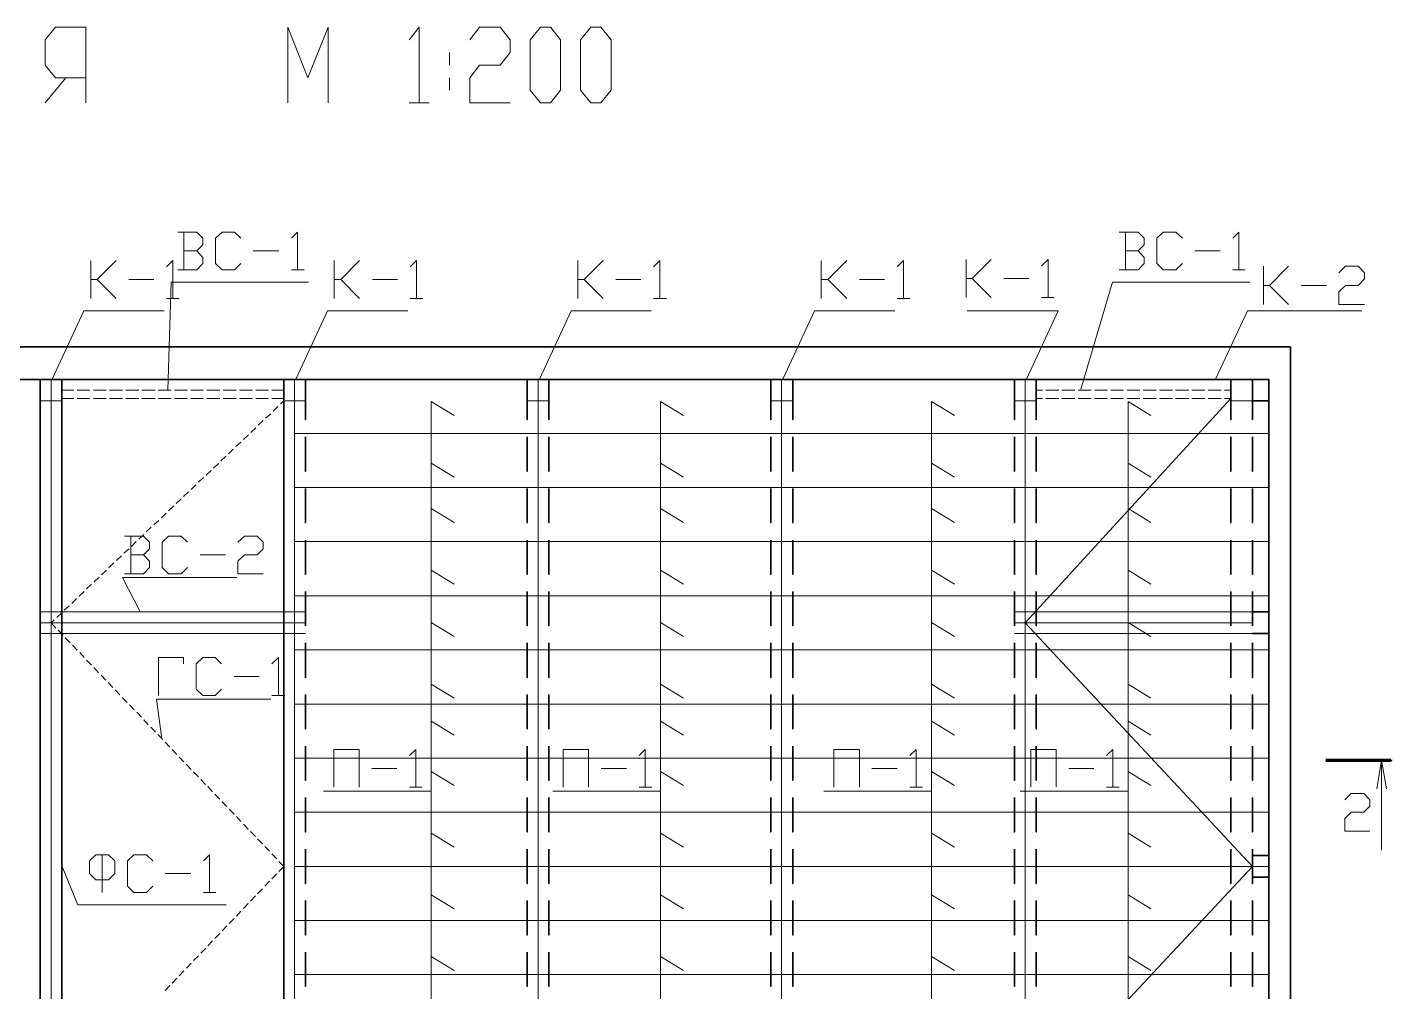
# Model space of a CAD drawing. Header units: millimetres. Extents: x -258556 to -95372, y 16759 to 83874.
# Drawn here: x -128817.9 to -128692.3, y 41751.3 to 41840.1 of the extents above; entities that cross this region are included whole.
import ezdxf

# ---------------------------------------------------------------- set-up
doc = ezdxf.new("R2010")
doc.units = ezdxf.units.MM
doc.header["$LTSCALE"] = 0.5

msp = doc.modelspace()

# ---------------------------------------------------------------- linework, layer by layer
at = {"color": 7, "linetype": 'Continuous', "lineweight": 18, "true_color": 0x000007}
for points in [[(-128816.222, 41833.158), (-128814.346, 41835.464), (-128812.505, 41835.464), (-128812.505, 41840.128), (-128815.275, 41840.128), (-128816.222, 41838.975), (-128816.222, 41836.634), (-128815.275, 41835.464), (-128812.505, 41835.464), (-128812.505, 41833.158)], [(-128793.884, 41833.158), (-128793.884, 41840.128), (-128792.042, 41835.464), (-128790.166, 41840.128), (-128790.166, 41833.158)], [(-128782.715, 41838.975), (-128781.802, 41840.128), (-128781.802, 41833.158)], [(-128777.139, 41838.975), (-128776.226, 41840.128), (-128774.351, 41840.128), (-128773.421, 41838.975), (-128773.421, 41837.804), (-128774.351, 41836.634), (-128776.226, 41836.634), (-128777.139, 41835.464), (-128777.139, 41833.158), (-128773.421, 41833.158)], [(-128779.014, 41837.804), (-128779.014, 41836.634), (-128779.014, 41836.634)], [(-128779.014, 41835.464), (-128779.014, 41834.328), (-128779.014, 41834.328)], [(-128782.715, 41833.158), (-128780.873, 41833.158), (-128780.873, 41833.158)]]:
    msp.add_lwpolyline(points, dxfattribs=at)
for points in [[(-128770.633, 41833.158), (-128771.58, 41834.328), (-128771.58, 41838.975), (-128770.633, 41840.128), (-128769.704, 41840.128), (-128768.775, 41838.975), (-128768.775, 41834.328), (-128769.704, 41833.158)], [(-128765.987, 41833.158), (-128766.933, 41834.328), (-128766.933, 41838.975), (-128765.987, 41840.128), (-128765.057, 41840.128), (-128764.128, 41838.975), (-128764.128, 41834.328), (-128765.057, 41833.158)]]:
    msp.add_lwpolyline(points, close=True, dxfattribs=at)
at = {"color": 7, "linetype": 'Continuous', "lineweight": 13, "true_color": 0x000007}
for points in [[(-128802.282, 41819.528), (-128801.714, 41820.095), (-128801.714, 41820.698), (-128802.282, 41821.266), (-128804.02, 41821.266)], [(-128803.452, 41821.266), (-128803.452, 41817.789), (-128803.452, 41817.789)], [(-128798.203, 41818.357), (-128798.806, 41817.789), (-128799.942, 41817.789), (-128800.544, 41818.357), (-128800.544, 41820.698), (-128799.942, 41821.266), (-128798.806, 41821.266), (-128798.203, 41820.698)], [(-128793.557, 41820.698), (-128792.989, 41821.266), (-128792.989, 41817.789)], [(-128715.596, 41819.528), (-128715.028, 41820.095), (-128715.028, 41820.698), (-128715.596, 41821.266), (-128717.335, 41821.266)], [(-128716.767, 41821.266), (-128716.767, 41817.789), (-128716.767, 41817.789)], [(-128711.518, 41818.357), (-128712.12, 41817.789), (-128713.29, 41817.789), (-128713.858, 41818.357), (-128713.858, 41820.698), (-128713.29, 41821.266), (-128712.12, 41821.266), (-128711.518, 41820.698)], [(-128706.871, 41820.698), (-128706.303, 41821.266), (-128706.303, 41817.789)], [(-128804.02, 41817.789), (-128802.282, 41817.789), (-128801.714, 41818.357), (-128801.714, 41818.925), (-128802.282, 41819.528), (-128803.452, 41819.528)], [(-128797.068, 41819.528), (-128794.727, 41819.528), (-128794.727, 41819.528)], [(-128717.335, 41817.789), (-128715.596, 41817.789), (-128715.028, 41818.357), (-128715.028, 41818.925), (-128715.596, 41819.528), (-128716.767, 41819.528)], [(-128710.382, 41819.528), (-128708.041, 41819.528), (-128708.041, 41819.528)], [(-128812.04, 41815.156), (-128812.04, 41818.65), (-128812.04, 41818.65)], [(-128809.699, 41818.65), (-128811.438, 41816.894), (-128812.04, 41816.894)], [(-128805.053, 41818.065), (-128804.468, 41818.65), (-128804.468, 41815.156)], [(-128789.616, 41815.156), (-128789.616, 41818.65), (-128789.616, 41818.65)], [(-128787.275, 41818.65), (-128789.013, 41816.894), (-128789.616, 41816.894)], [(-128782.629, 41818.065), (-128782.043, 41818.65), (-128782.043, 41815.156)], [(-128767.191, 41815.156), (-128767.191, 41818.65), (-128767.191, 41818.65)], [(-128764.851, 41818.65), (-128766.589, 41816.894), (-128767.191, 41816.894)], [(-128760.204, 41818.065), (-128759.619, 41818.65), (-128759.619, 41815.156)], [(-128744.767, 41815.156), (-128744.767, 41818.65), (-128744.767, 41818.65)], [(-128742.426, 41818.65), (-128744.165, 41816.894), (-128744.767, 41816.894)], [(-128737.78, 41818.065), (-128737.195, 41818.65), (-128737.195, 41815.156)], [(-128731.429, 41815.242), (-128731.429, 41818.736), (-128731.429, 41818.736)], [(-128729.123, 41818.736), (-128730.861, 41816.998), (-128731.429, 41816.998)], [(-128724.477, 41818.151), (-128723.874, 41818.736), (-128723.874, 41815.242)], [(-128793.557, 41817.789), (-128792.386, 41817.789), (-128792.386, 41817.789)], [(-128706.871, 41817.789), (-128705.735, 41817.789), (-128705.735, 41817.789)], [(-128704.049, 41814.606), (-128704.049, 41818.116), (-128704.049, 41818.116)], [(-128701.743, 41818.116), (-128703.481, 41816.344), (-128704.049, 41816.344)], [(-128697.096, 41817.514), (-128696.494, 41818.116), (-128695.34, 41818.116), (-128694.755, 41817.514), (-128694.755, 41816.946), (-128695.34, 41816.344), (-128696.494, 41816.344), (-128697.096, 41815.776), (-128697.096, 41814.606), (-128694.755, 41814.606)], [(-128811.438, 41816.894), (-128809.699, 41815.156), (-128809.699, 41815.156)], [(-128808.529, 41816.894), (-128806.223, 41816.894), (-128806.223, 41816.894)], [(-128804.932, 41806.706), (-128804.64, 41816.636), (-128791.991, 41816.636)], [(-128789.013, 41816.894), (-128787.275, 41815.156), (-128787.275, 41815.156)], [(-128786.105, 41816.894), (-128783.799, 41816.894), (-128783.799, 41816.894)], [(-128766.589, 41816.894), (-128764.851, 41815.156), (-128764.851, 41815.156)], [(-128763.681, 41816.894), (-128761.374, 41816.894), (-128761.374, 41816.894)], [(-128744.165, 41816.894), (-128742.426, 41815.156), (-128742.426, 41815.156)], [(-128741.256, 41816.894), (-128738.95, 41816.894), (-128738.95, 41816.894)], [(-128730.861, 41816.998), (-128729.123, 41815.242), (-128729.123, 41815.242)], [(-128727.953, 41816.998), (-128725.647, 41816.998), (-128725.647, 41816.998)], [(-128720.863, 41806.792), (-128717.954, 41816.636), (-128705.305, 41816.636)], [(-128703.481, 41816.344), (-128701.743, 41814.606), (-128701.743, 41814.606)], [(-128700.572, 41816.344), (-128698.249, 41816.344), (-128698.249, 41816.344)], [(-128805.053, 41815.156), (-128803.883, 41815.156), (-128803.883, 41815.156)], [(-128782.629, 41815.156), (-128781.458, 41815.156), (-128781.458, 41815.156)], [(-128760.204, 41815.156), (-128759.034, 41815.156), (-128759.034, 41815.156)], [(-128737.78, 41815.156), (-128736.61, 41815.156), (-128736.61, 41815.156)], [(-128724.477, 41815.242), (-128723.306, 41815.242), (-128723.306, 41815.242)], [(-128815.551, 41807.773), (-128812.66, 41814.02), (-128805.277, 41814.02)], [(-128793.109, 41807.773), (-128790.235, 41814.02), (-128782.852, 41814.02)], [(-128770.685, 41807.773), (-128767.811, 41814.02), (-128760.428, 41814.02)], [(-128748.261, 41807.773), (-128745.387, 41814.02), (-128738.004, 41814.02)], [(-128725.836, 41807.773), (-128722.962, 41814.02), (-128731.326, 41814.02)], [(-128708.42, 41807.773), (-128705.511, 41814.02), (-128694.996, 41814.02)], [(-128701.57, 41810.682), (-128701.57, 41717.99), (-128701.57, 41716.011), (-128905.369, 41716.011), (-128907.382, 41716.011), (-128907.382, 41810.682), (-128905.369, 41810.682)], [(-128905.369, 41810.682), (-128701.57, 41810.682), (-128703.567, 41810.682)], [(-128816.687, 41807.687), (-128816.687, 41717.99), (-128816.687, 41717.99)], [(-128815.689, 41807.687), (-128815.689, 41717.99), (-128815.689, 41715.512)], [(-128814.69, 41807.687), (-128814.69, 41717.99), (-128814.69, 41717.99)], [(-128798.255, 41807.687), (-128770.84, 41807.687), (-128770.84, 41802.714)], [(-128794.262, 41807.687), (-128794.262, 41717.99), (-128794.262, 41717.99)], [(-128793.264, 41807.687), (-128793.264, 41717.99), (-128793.264, 41715.512)], [(-128793.264, 41807.687), (-128793.264, 41802.714), (-128770.84, 41802.714), (-128793.264, 41802.714)], [(-128775.831, 41807.687), (-128748.415, 41807.687), (-128748.415, 41802.714)], [(-128775.831, 41807.687), (-128748.415, 41807.687), (-128748.415, 41802.714)], [(-128770.84, 41807.687), (-128770.84, 41717.99), (-128770.84, 41715.512)], [(-128770.84, 41802.714), (-128770.84, 41807.687), (-128770.84, 41807.687)], [(-128770.84, 41807.687), (-128770.84, 41802.714), (-128748.415, 41802.714)], [(-128753.406, 41807.687), (-128725.991, 41807.687), (-128725.991, 41802.714)], [(-128748.415, 41807.687), (-128748.415, 41717.99), (-128748.415, 41715.512)], [(-128748.415, 41802.714), (-128748.415, 41807.687), (-128748.415, 41807.687)], [(-128730.982, 41807.687), (-128703.567, 41807.687), (-128703.567, 41802.714)], [(-128725.991, 41807.687), (-128725.991, 41717.99), (-128725.991, 41715.512)], [(-128725.991, 41792.766), (-128725.991, 41797.74), (-128725.991, 41802.714), (-128725.991, 41807.687)], [(-128725.991, 41807.687), (-128725.991, 41802.714), (-128725.991, 41802.714)], [(-128703.567, 41807.687), (-128703.567, 41717.99), (-128703.567, 41715.512)], [(-128814.69, 41806.706), (-128813.606, 41806.706), (-128813.606, 41806.706)], [(-128814.69, 41805.932), (-128813.606, 41805.932), (-128813.606, 41805.932)], [(-128813.296, 41806.706), (-128812.109, 41806.706), (-128812.109, 41806.706)], [(-128813.296, 41805.932), (-128812.109, 41805.932), (-128812.109, 41805.932)], [(-128811.799, 41806.706), (-128810.612, 41806.706), (-128810.612, 41806.706)], [(-128811.799, 41805.932), (-128810.612, 41805.932), (-128810.612, 41805.932)], [(-128810.302, 41806.706), (-128809.114, 41806.706), (-128809.114, 41806.706)], [(-128810.302, 41805.932), (-128809.114, 41805.932), (-128809.114, 41805.932)], [(-128808.805, 41806.706), (-128807.617, 41806.706), (-128807.617, 41806.706)], [(-128808.805, 41805.932), (-128807.617, 41805.932), (-128807.617, 41805.932)], [(-128807.325, 41806.706), (-128806.12, 41806.706), (-128806.12, 41806.706)], [(-128807.325, 41805.932), (-128806.12, 41805.932), (-128806.12, 41805.932)], [(-128805.827, 41806.706), (-128804.623, 41806.706), (-128804.623, 41806.706)], [(-128805.827, 41805.932), (-128804.623, 41805.932), (-128804.623, 41805.932)], [(-128804.33, 41806.706), (-128803.143, 41806.706), (-128803.143, 41806.706)], [(-128804.33, 41805.932), (-128803.143, 41805.932), (-128803.143, 41805.932)], [(-128802.833, 41806.706), (-128801.645, 41806.706), (-128801.645, 41806.706)], [(-128802.833, 41805.932), (-128801.645, 41805.932), (-128801.645, 41805.932)], [(-128801.336, 41806.706), (-128800.148, 41806.706), (-128800.148, 41806.706)], [(-128801.336, 41805.932), (-128800.148, 41805.932), (-128800.148, 41805.932)], [(-128799.838, 41806.706), (-128798.651, 41806.706), (-128798.651, 41806.706)], [(-128799.838, 41805.932), (-128798.651, 41805.932), (-128798.651, 41805.932)], [(-128798.341, 41806.706), (-128797.154, 41806.706), (-128797.154, 41806.706)], [(-128798.341, 41805.932), (-128797.154, 41805.932), (-128797.154, 41805.932)], [(-128796.844, 41806.706), (-128795.656, 41806.706), (-128795.656, 41806.706)], [(-128796.844, 41805.932), (-128795.656, 41805.932), (-128795.656, 41805.932)], [(-128795.364, 41806.706), (-128794.262, 41806.706), (-128794.262, 41806.706)], [(-128795.364, 41805.932), (-128794.262, 41805.932), (-128794.262, 41805.932)], [(-128794.262, 41805.708), (-128794.555, 41805.433), (-128794.555, 41805.433)], [(-128707.06, 41805.932), (-128725.991, 41785.263), (-128705.064, 41762.839), (-128725.991, 41740.414), (-128707.06, 41719.762)], [(-128724.976, 41806.706), (-128724.391, 41806.706), (-128724.391, 41806.706)], [(-128724.976, 41805.932), (-128724.391, 41805.932), (-128724.391, 41805.932)], [(-128724.098, 41806.706), (-128722.893, 41806.706), (-128722.893, 41806.706)], [(-128724.098, 41805.932), (-128722.893, 41805.932), (-128722.893, 41805.932)], [(-128722.601, 41806.706), (-128721.413, 41806.706), (-128721.413, 41806.706)], [(-128722.601, 41805.932), (-128721.413, 41805.932), (-128721.413, 41805.932)], [(-128721.104, 41806.706), (-128719.916, 41806.706), (-128719.916, 41806.706)], [(-128721.104, 41805.932), (-128719.916, 41805.932), (-128719.916, 41805.932)], [(-128719.606, 41806.706), (-128718.419, 41806.706), (-128718.419, 41806.706)], [(-128719.606, 41805.932), (-128718.419, 41805.932), (-128718.419, 41805.932)], [(-128718.109, 41806.706), (-128716.922, 41806.706), (-128716.922, 41806.706)], [(-128718.109, 41805.932), (-128716.922, 41805.932), (-128716.922, 41805.932)], [(-128716.612, 41806.706), (-128715.424, 41806.706), (-128715.424, 41806.706)], [(-128716.612, 41805.932), (-128715.424, 41805.932), (-128715.424, 41805.932)], [(-128715.115, 41806.706), (-128713.927, 41806.706), (-128713.927, 41806.706)], [(-128715.115, 41805.932), (-128713.927, 41805.932), (-128713.927, 41805.932)], [(-128713.634, 41806.706), (-128712.43, 41806.706), (-128712.43, 41806.706)], [(-128713.634, 41805.932), (-128712.43, 41805.932), (-128712.43, 41805.932)], [(-128712.137, 41806.706), (-128710.933, 41806.706), (-128710.933, 41806.706)], [(-128712.137, 41805.932), (-128710.933, 41805.932), (-128710.933, 41805.932)], [(-128710.64, 41806.706), (-128709.453, 41806.706), (-128709.453, 41806.706)], [(-128710.64, 41805.932), (-128709.453, 41805.932), (-128709.453, 41805.932)], [(-128709.143, 41806.706), (-128707.955, 41806.706), (-128707.955, 41806.706)], [(-128709.143, 41805.932), (-128707.955, 41805.932), (-128707.955, 41805.932)], [(-128707.645, 41806.706), (-128707.06, 41806.706), (-128707.06, 41806.706)], [(-128707.645, 41805.932), (-128707.06, 41805.932), (-128707.06, 41805.932)], [(-128795.467, 41804.538), (-128795.932, 41804.125), (-128795.932, 41804.125)], [(-128794.796, 41805.209), (-128795.226, 41804.762), (-128795.226, 41804.762)], [(-128780.701, 41721.191), (-128780.701, 41805.674), (-128778.584, 41804.383)], [(-128759.567, 41721.191), (-128759.567, 41805.674), (-128757.451, 41804.383)], [(-128734.63, 41721.191), (-128734.63, 41805.674), (-128732.514, 41804.383)], [(-128716.509, 41721.191), (-128716.509, 41805.674), (-128714.409, 41804.383)], [(-128796.844, 41803.247), (-128797.308, 41802.8), (-128797.308, 41802.8)], [(-128796.155, 41803.901), (-128796.62, 41803.471), (-128796.62, 41803.471)], [(-128797.515, 41802.576), (-128797.98, 41802.146), (-128797.98, 41802.146)], [(-128793.264, 41802.714), (-128793.264, 41797.74), (-128770.84, 41797.74), (-128793.264, 41797.74)], [(-128770.84, 41802.714), (-128770.84, 41797.74), (-128770.84, 41797.74)], [(-128725.991, 41797.74), (-128725.991, 41802.714), (-128753.406, 41802.714), (-128725.991, 41802.714)], [(-128748.415, 41802.714), (-128748.415, 41797.74), (-128748.415, 41797.74)], [(-128703.567, 41802.714), (-128740.929, 41802.714), (-128740.929, 41802.714)], [(-128703.567, 41797.74), (-128703.567, 41802.714), (-128730.982, 41802.714), (-128703.567, 41802.714)], [(-128725.991, 41802.714), (-128725.991, 41797.74), (-128725.991, 41797.74)], [(-128798.909, 41801.285), (-128799.356, 41800.838), (-128799.356, 41800.838)], [(-128798.221, 41801.922), (-128798.668, 41801.509), (-128798.668, 41801.509)], [(-128800.269, 41799.96), (-128800.733, 41799.513), (-128800.733, 41799.513)], [(-128799.597, 41800.614), (-128800.062, 41800.184), (-128800.062, 41800.184)], [(-128780.701, 41799.977), (-128778.584, 41798.704), (-128778.584, 41798.704)], [(-128759.567, 41799.977), (-128757.451, 41798.704), (-128757.451, 41798.704)], [(-128734.63, 41799.977), (-128732.514, 41798.704), (-128732.514, 41798.704)], [(-128716.509, 41799.977), (-128714.409, 41798.704), (-128714.409, 41798.704)], [(-128801.645, 41798.669), (-128802.11, 41798.222), (-128802.11, 41798.222)], [(-128800.957, 41799.306), (-128801.422, 41798.876), (-128801.422, 41798.876)], [(-128803.022, 41797.344), (-128803.487, 41796.897), (-128803.487, 41796.897)], [(-128802.351, 41797.998), (-128802.781, 41797.568), (-128802.781, 41797.568)], [(-128793.264, 41797.74), (-128793.264, 41792.766), (-128770.84, 41792.766), (-128793.264, 41792.766)], [(-128770.84, 41747.9), (-128770.84, 41752.891), (-128770.84, 41757.865), (-128770.84, 41762.839), (-128770.84, 41767.847), (-128770.84, 41772.82), (-128770.84, 41777.794), (-128770.84, 41782.785), (-128770.84, 41787.758), (-128770.84, 41792.766), (-128770.84, 41797.74), (-128748.415, 41797.74), (-128748.415, 41792.766), (-128775.831, 41792.766), (-128748.415, 41792.766), (-128748.415, 41787.758), (-128775.831, 41787.758), (-128748.415, 41787.758), (-128748.415, 41782.785), (-128775.831, 41782.785), (-128748.415, 41782.785), (-128748.415, 41777.794), (-128775.831, 41777.794), (-128748.415, 41777.794), (-128748.415, 41772.82), (-128775.831, 41772.82), (-128748.415, 41772.82), (-128748.415, 41767.847), (-128775.831, 41767.847), (-128748.415, 41767.847), (-128748.415, 41762.839), (-128775.831, 41762.839), (-128748.415, 41762.839), (-128748.415, 41757.865), (-128775.831, 41757.865), (-128748.415, 41757.865), (-128748.415, 41752.891), (-128775.831, 41752.891), (-128748.415, 41752.891), (-128748.415, 41747.9)], [(-128770.84, 41797.74), (-128770.84, 41792.766), (-128770.84, 41792.766)], [(-128725.991, 41792.766), (-128725.991, 41797.74), (-128753.406, 41797.74), (-128725.991, 41797.74)], [(-128748.415, 41797.74), (-128748.415, 41792.766), (-128748.415, 41792.766)], [(-128703.567, 41792.766), (-128703.567, 41797.74), (-128730.982, 41797.74), (-128703.567, 41797.74)], [(-128725.991, 41797.74), (-128725.991, 41787.758), (-128725.991, 41782.785)], [(-128725.991, 41797.74), (-128725.991, 41792.766), (-128725.991, 41792.766)], [(-128804.399, 41796.036), (-128804.864, 41795.606), (-128804.864, 41795.606)], [(-128803.71, 41796.707), (-128804.175, 41796.26), (-128804.175, 41796.26)], [(-128780.701, 41795.795), (-128778.584, 41794.522), (-128778.584, 41794.522)], [(-128759.567, 41795.795), (-128757.451, 41794.522), (-128757.451, 41794.522)], [(-128734.63, 41795.795), (-128732.514, 41794.522), (-128732.514, 41794.522)], [(-128716.509, 41795.795), (-128714.409, 41794.522), (-128714.409, 41794.522)], [(-128805.776, 41794.711), (-128806.223, 41794.298), (-128806.223, 41794.298)], [(-128805.087, 41795.382), (-128805.535, 41794.935), (-128805.535, 41794.935)], [(-128807.187, 41791.527), (-128806.619, 41792.095), (-128806.619, 41792.698), (-128807.187, 41793.265), (-128808.942, 41793.265)], [(-128808.357, 41793.265), (-128808.357, 41789.789), (-128808.357, 41789.789)], [(-128807.152, 41793.42), (-128807.617, 41792.973), (-128807.617, 41792.973)], [(-128806.464, 41794.074), (-128806.929, 41793.644), (-128806.929, 41793.644)], [(-128803.125, 41790.357), (-128803.71, 41789.789), (-128804.881, 41789.789), (-128805.449, 41790.357), (-128805.449, 41792.698), (-128804.881, 41793.265), (-128803.71, 41793.265), (-128803.125, 41792.698)], [(-128798.479, 41792.698), (-128797.894, 41793.265), (-128796.723, 41793.265), (-128796.155, 41792.698), (-128796.155, 41792.095), (-128796.723, 41791.527), (-128797.894, 41791.527), (-128798.479, 41790.959), (-128798.479, 41789.789), (-128796.155, 41789.789)], [(-128808.512, 41792.095), (-128808.977, 41791.682), (-128808.977, 41791.682)], [(-128807.841, 41792.766), (-128808.288, 41792.319), (-128808.288, 41792.319)], [(-128793.264, 41792.766), (-128793.264, 41787.758), (-128770.84, 41787.758), (-128770.84, 41782.785)], [(-128770.84, 41792.766), (-128770.84, 41787.758), (-128770.84, 41787.758)], [(-128725.991, 41787.758), (-128725.991, 41792.766), (-128753.406, 41792.766), (-128725.991, 41792.766)], [(-128748.415, 41792.766), (-128748.415, 41787.758), (-128748.415, 41787.758)], [(-128725.991, 41792.766), (-128725.991, 41787.758), (-128725.991, 41787.758)], [(-128703.567, 41792.732), (-128703.567, 41782.785), (-128703.567, 41782.785)], [(-128809.906, 41790.804), (-128810.371, 41790.357), (-128810.371, 41790.357)], [(-128809.218, 41791.458), (-128809.665, 41791.011), (-128809.665, 41791.011)], [(-128808.942, 41789.789), (-128807.187, 41789.789), (-128806.619, 41790.357), (-128806.619, 41790.959), (-128807.187, 41791.527), (-128808.357, 41791.527)], [(-128801.972, 41791.527), (-128799.632, 41791.527), (-128799.632, 41791.527)], [(-128811.266, 41789.479), (-128811.73, 41789.049), (-128811.73, 41789.049)], [(-128810.594, 41790.133), (-128811.042, 41789.703), (-128811.042, 41789.703)], [(-128807.479, 41786.278), (-128809.114, 41789.462), (-128798.599, 41789.462)], [(-128780.701, 41790.116), (-128778.584, 41788.843), (-128778.584, 41788.843)], [(-128759.567, 41790.116), (-128757.451, 41788.843), (-128757.451, 41788.843)], [(-128734.63, 41790.116), (-128732.514, 41788.843), (-128732.514, 41788.843)], [(-128716.509, 41790.116), (-128714.409, 41788.843), (-128714.409, 41788.843)], [(-128812.642, 41788.171), (-128813.09, 41787.741), (-128813.09, 41787.741)], [(-128811.954, 41788.843), (-128812.419, 41788.395), (-128812.419, 41788.395)], [(-128813.348, 41787.517), (-128813.778, 41787.07), (-128813.778, 41787.07)], [(-128793.264, 41787.758), (-128793.264, 41782.785), (-128770.84, 41782.785), (-128770.84, 41777.794)], [(-128725.991, 41782.785), (-128725.991, 41787.758), (-128753.406, 41787.758), (-128725.991, 41787.758)], [(-128748.415, 41787.758), (-128748.415, 41782.785), (-128748.415, 41782.785)], [(-128725.991, 41787.758), (-128725.991, 41777.794), (-128725.991, 41772.82)], [(-128725.991, 41787.758), (-128725.991, 41782.785), (-128725.991, 41782.785)], [(-128816.687, 41786.278), (-128792.266, 41786.278), (-128792.266, 41786.278)], [(-128814.708, 41786.209), (-128815.172, 41785.779), (-128815.172, 41785.779)], [(-128814.019, 41786.846), (-128814.484, 41786.433), (-128814.484, 41786.433)], [(-128726.989, 41786.278), (-128705.064, 41786.278), (-128705.064, 41786.278)], [(-128705.064, 41786.278), (-128703.567, 41786.278), (-128703.567, 41786.278)], [(-128816.687, 41785.263), (-128792.266, 41785.263), (-128792.266, 41785.263)], [(-128815.396, 41785.555), (-128815.689, 41785.263), (-128815.258, 41784.798)], [(-128815.035, 41784.592), (-128814.587, 41784.127), (-128814.587, 41784.127)], [(-128780.701, 41785.297), (-128778.584, 41784.007), (-128778.584, 41784.007)], [(-128759.567, 41785.297), (-128757.451, 41784.007), (-128757.451, 41784.007)], [(-128734.63, 41785.297), (-128732.514, 41784.007), (-128732.514, 41784.007)], [(-128726.989, 41785.263), (-128705.064, 41785.263), (-128705.064, 41785.263)], [(-128716.509, 41785.297), (-128714.409, 41784.007), (-128714.409, 41784.007)], [(-128792.266, 41784.282), (-128816.687, 41784.282), (-128816.687, 41784.282)], [(-128814.381, 41783.903), (-128813.933, 41783.439), (-128813.933, 41783.439)], [(-128813.709, 41783.215), (-128813.279, 41782.75), (-128813.279, 41782.75)], [(-128705.064, 41784.282), (-128726.989, 41784.282), (-128726.989, 41784.282)], [(-128703.567, 41784.282), (-128705.064, 41784.282), (-128705.064, 41784.282)], [(-128813.055, 41782.544), (-128812.642, 41782.079), (-128812.642, 41782.079)], [(-128805.81, 41778.585), (-128805.81, 41782.079), (-128803.487, 41782.079), (-128803.487, 41781.494)], [(-128799.993, 41779.171), (-128800.578, 41778.585), (-128801.731, 41778.585), (-128802.334, 41779.171), (-128802.334, 41781.494), (-128801.731, 41782.079), (-128800.578, 41782.079), (-128799.993, 41781.494)], [(-128795.347, 41781.494), (-128794.761, 41782.079), (-128794.761, 41778.585)], [(-128793.264, 41782.785), (-128793.264, 41777.794), (-128770.84, 41777.794), (-128793.264, 41777.794)], [(-128725.991, 41777.794), (-128725.991, 41782.785), (-128753.406, 41782.785), (-128725.991, 41782.785)], [(-128748.415, 41782.785), (-128748.415, 41777.794), (-128748.415, 41777.794)], [(-128703.567, 41777.794), (-128703.567, 41782.785), (-128730.982, 41782.785), (-128703.567, 41782.785)], [(-128725.991, 41782.785), (-128725.991, 41777.794), (-128725.991, 41777.794)], [(-128812.419, 41781.838), (-128811.971, 41781.391), (-128811.971, 41781.391)], [(-128811.747, 41781.15), (-128811.317, 41780.685), (-128811.317, 41780.685)], [(-128811.093, 41780.461), (-128810.646, 41779.997), (-128810.646, 41779.997)], [(-128810.44, 41779.79), (-128809.992, 41779.326), (-128809.992, 41779.326)], [(-128798.823, 41780.341), (-128796.517, 41780.341), (-128796.517, 41780.341)], [(-128780.701, 41779.635), (-128778.584, 41778.327), (-128778.584, 41778.327)], [(-128759.567, 41779.635), (-128757.451, 41778.327), (-128757.451, 41778.327)], [(-128734.63, 41779.635), (-128732.514, 41778.327), (-128732.514, 41778.327)], [(-128716.509, 41779.635), (-128714.409, 41778.327), (-128714.409, 41778.327)], [(-128809.786, 41779.102), (-128809.355, 41778.637), (-128809.355, 41778.637)], [(-128809.132, 41778.413), (-128808.684, 41777.949), (-128808.684, 41777.949)], [(-128805.483, 41774.593), (-128805.982, 41778.259), (-128795.467, 41778.259)], [(-128795.347, 41778.585), (-128794.176, 41778.585), (-128794.176, 41778.585)], [(-128703.567, 41778.792), (-128703.567, 41776.813), (-128703.567, 41776.813)], [(-128808.478, 41777.708), (-128808.03, 41777.278), (-128808.03, 41777.278)], [(-128807.806, 41777.037), (-128807.376, 41776.589), (-128807.376, 41776.589)], [(-128793.264, 41777.794), (-128793.264, 41772.82), (-128770.84, 41772.82), (-128793.264, 41772.82)], [(-128770.84, 41777.794), (-128770.84, 41772.82), (-128770.84, 41772.82)], [(-128725.991, 41772.82), (-128725.991, 41777.794), (-128753.406, 41777.794), (-128725.991, 41777.794)], [(-128748.415, 41777.794), (-128748.415, 41772.82), (-128748.415, 41772.82)], [(-128703.567, 41772.82), (-128703.567, 41777.794), (-128730.982, 41777.794), (-128703.567, 41777.794)], [(-128725.991, 41777.794), (-128725.991, 41767.847), (-128725.991, 41762.839)], [(-128725.991, 41777.794), (-128725.991, 41772.82), (-128725.991, 41772.82)], [(-128807.152, 41776.348), (-128806.739, 41775.884), (-128806.739, 41775.884)], [(-128806.516, 41775.66), (-128806.068, 41775.195), (-128806.068, 41775.195)], [(-128780.701, 41776.211), (-128778.584, 41774.937), (-128778.584, 41774.937)], [(-128759.567, 41776.211), (-128757.451, 41774.937), (-128757.451, 41774.937)], [(-128734.63, 41776.211), (-128732.514, 41774.937), (-128732.514, 41774.937)], [(-128716.509, 41776.211), (-128714.409, 41774.937), (-128714.409, 41774.937)], [(-128805.845, 41774.989), (-128805.414, 41774.524), (-128805.414, 41774.524)], [(-128805.191, 41774.3), (-128804.743, 41773.836), (-128804.743, 41773.836)], [(-128804.537, 41773.612), (-128804.106, 41773.147), (-128804.106, 41773.147)], [(-128789.667, 41770.135), (-128789.667, 41773.612), (-128787.327, 41773.612), (-128787.327, 41770.135)], [(-128782.68, 41773.044), (-128782.095, 41773.612), (-128782.095, 41770.135)], [(-128768.534, 41770.135), (-128768.534, 41773.612), (-128766.193, 41773.612), (-128766.193, 41770.135)], [(-128761.547, 41773.044), (-128760.979, 41773.612), (-128760.979, 41770.135)], [(-128743.597, 41770.135), (-128743.597, 41773.612), (-128741.256, 41773.612), (-128741.256, 41770.135)], [(-128736.61, 41773.044), (-128736.042, 41773.612), (-128736.042, 41770.135)], [(-128725.475, 41770.135), (-128725.475, 41773.612), (-128723.152, 41773.612), (-128723.152, 41770.135)], [(-128718.488, 41773.044), (-128717.92, 41773.612), (-128717.92, 41770.135)], [(-128803.883, 41772.906), (-128803.452, 41772.476), (-128803.452, 41772.476)], [(-128803.229, 41772.235), (-128802.781, 41771.77), (-128802.781, 41771.77)], [(-128793.264, 41772.82), (-128793.264, 41767.847), (-128770.84, 41767.847), (-128793.264, 41767.847)], [(-128786.157, 41771.874), (-128783.85, 41771.874), (-128783.85, 41771.874)], [(-128770.84, 41772.82), (-128770.84, 41767.847), (-128770.84, 41767.847)], [(-128765.023, 41771.874), (-128762.717, 41771.874), (-128762.717, 41771.874)], [(-128725.991, 41767.847), (-128725.991, 41772.82), (-128753.406, 41772.82), (-128725.991, 41772.82)], [(-128748.415, 41772.82), (-128748.415, 41767.847), (-128748.415, 41767.847)], [(-128740.103, 41771.874), (-128737.78, 41771.874), (-128737.78, 41771.874)], [(-128703.567, 41767.847), (-128703.567, 41772.82), (-128730.982, 41772.82), (-128703.567, 41772.82)], [(-128725.991, 41772.82), (-128725.991, 41767.847), (-128725.991, 41767.847)], [(-128721.981, 41771.874), (-128719.658, 41771.874), (-128719.658, 41771.874)], [(-128693.172, 41772.631), (-128693.62, 41769.998), (-128693.62, 41769.998)], [(-128692.707, 41769.998), (-128693.172, 41772.631), (-128693.172, 41764.336)], [(-128802.575, 41771.547), (-128802.127, 41771.082), (-128802.127, 41771.082)], [(-128801.903, 41770.858), (-128801.473, 41770.394), (-128801.473, 41770.394)], [(-128780.701, 41771.581), (-128778.584, 41770.29), (-128778.584, 41770.29)], [(-128759.567, 41771.581), (-128757.451, 41770.29), (-128757.451, 41770.29)], [(-128734.63, 41771.581), (-128732.514, 41770.29), (-128732.514, 41770.29)], [(-128716.509, 41771.581), (-128714.409, 41770.29), (-128714.409, 41770.29)], [(-128801.249, 41770.187), (-128800.819, 41769.722), (-128800.819, 41769.722)], [(-128800.613, 41769.499), (-128800.165, 41769.034), (-128800.165, 41769.034)], [(-128780.701, 41769.757), (-128790.614, 41769.757), (-128790.614, 41769.757)], [(-128782.68, 41770.135), (-128781.51, 41770.135), (-128781.51, 41770.135)], [(-128759.567, 41769.757), (-128769.48, 41769.757), (-128769.48, 41769.757)], [(-128761.547, 41770.135), (-128760.376, 41770.135), (-128760.376, 41770.135)], [(-128734.63, 41769.757), (-128744.543, 41769.757), (-128744.543, 41769.757)], [(-128736.61, 41770.135), (-128735.439, 41770.135), (-128735.439, 41770.135)], [(-128716.509, 41769.757), (-128726.439, 41769.757), (-128726.439, 41769.757)], [(-128718.488, 41770.135), (-128717.335, 41770.135), (-128717.335, 41770.135)], [(-128696.562, 41768.982), (-128695.977, 41769.568), (-128694.807, 41769.568), (-128694.239, 41768.982), (-128694.239, 41768.397), (-128694.807, 41767.829), (-128695.977, 41767.829), (-128696.562, 41767.244), (-128696.562, 41766.074), (-128694.239, 41766.074)], [(-128799.942, 41768.793), (-128799.511, 41768.346), (-128799.511, 41768.346)], [(-128799.288, 41768.105), (-128798.84, 41767.64), (-128798.84, 41767.64)], [(-128798.616, 41767.434), (-128798.203, 41766.969), (-128798.203, 41766.969)], [(-128793.264, 41767.847), (-128793.264, 41762.839), (-128770.84, 41762.839), (-128770.84, 41757.865)], [(-128770.84, 41767.847), (-128770.84, 41762.839), (-128770.84, 41762.839)], [(-128725.991, 41762.839), (-128725.991, 41767.847), (-128753.406, 41767.847), (-128725.991, 41767.847)], [(-128748.415, 41767.847), (-128748.415, 41762.839), (-128748.415, 41762.839)], [(-128703.567, 41762.839), (-128703.567, 41767.847), (-128730.982, 41767.847), (-128703.567, 41767.847)], [(-128725.991, 41767.847), (-128725.991, 41757.865), (-128725.991, 41752.891)], [(-128725.991, 41767.847), (-128725.991, 41762.839), (-128725.991, 41762.839)], [(-128797.98, 41766.745), (-128797.549, 41766.281), (-128797.549, 41766.281)], [(-128797.326, 41766.057), (-128796.878, 41765.592), (-128796.878, 41765.592)], [(-128780.701, 41765.902), (-128778.584, 41764.611), (-128778.584, 41764.611)], [(-128759.567, 41765.902), (-128757.451, 41764.611), (-128757.451, 41764.611)], [(-128734.63, 41765.902), (-128732.514, 41764.611), (-128732.514, 41764.611)], [(-128716.509, 41765.902), (-128714.409, 41764.611), (-128714.409, 41764.611)], [(-128796.672, 41765.368), (-128796.224, 41764.921), (-128796.224, 41764.921)], [(-128796.001, 41764.68), (-128795.57, 41764.233), (-128795.57, 41764.233)], [(-128810.99, 41760.446), (-128810.99, 41763.923), (-128811.558, 41763.923), (-128812.143, 41763.355), (-128812.143, 41762.185), (-128811.558, 41761.617), (-128810.388, 41761.617), (-128809.82, 41762.185), (-128809.82, 41763.355), (-128810.388, 41763.923), (-128810.99, 41763.923)], [(-128806.326, 41761.014), (-128806.912, 41760.446), (-128808.082, 41760.446), (-128808.65, 41761.014), (-128808.65, 41763.355), (-128808.082, 41763.923), (-128806.912, 41763.923), (-128806.326, 41763.355)], [(-128801.663, 41763.355), (-128801.095, 41763.923), (-128801.095, 41760.446)], [(-128795.364, 41763.992), (-128794.916, 41763.544), (-128794.916, 41763.544)], [(-128794.71, 41763.303), (-128794.262, 41762.839), (-128794.71, 41762.374)], [(-128705.064, 41763.854), (-128703.567, 41763.854), (-128703.567, 41763.854)], [(-128705.064, 41763.854), (-128705.064, 41761.858), (-128705.064, 41761.858)], [(-128814.656, 41762.839), (-128813.228, 41759.311), (-128799.58, 41759.311)], [(-128805.173, 41762.185), (-128802.833, 41762.185), (-128802.833, 41762.185)], [(-128794.916, 41762.167), (-128795.364, 41761.703), (-128795.364, 41761.703)], [(-128793.264, 41762.839), (-128793.264, 41757.865), (-128770.84, 41757.865), (-128793.264, 41757.865)], [(-128725.991, 41757.865), (-128725.991, 41762.839), (-128753.406, 41762.839), (-128725.991, 41762.839)], [(-128748.415, 41762.839), (-128748.415, 41757.865), (-128748.415, 41757.865)], [(-128705.064, 41762.839), (-128730.982, 41762.839), (-128703.567, 41762.839), (-128703.567, 41757.865)], [(-128725.991, 41762.839), (-128725.991, 41757.865), (-128725.991, 41757.865)], [(-128703.567, 41761.858), (-128705.064, 41761.858), (-128705.064, 41761.858)], [(-128796.224, 41760.791), (-128796.672, 41760.326), (-128796.672, 41760.326)], [(-128795.57, 41761.479), (-128796.001, 41761.014), (-128796.001, 41761.014)], [(-128801.663, 41760.446), (-128800.527, 41760.446), (-128800.527, 41760.446)], [(-128797.549, 41759.414), (-128797.98, 41758.966), (-128797.98, 41758.966)], [(-128796.878, 41760.119), (-128797.326, 41759.655), (-128797.326, 41759.655)], [(-128780.701, 41760.223), (-128778.584, 41758.949), (-128778.584, 41758.949)], [(-128759.567, 41760.223), (-128757.451, 41758.949), (-128757.451, 41758.949)], [(-128734.63, 41760.223), (-128732.514, 41758.949), (-128732.514, 41758.949)], [(-128716.509, 41760.223), (-128714.409, 41758.949), (-128714.409, 41758.949)], [(-128798.84, 41758.037), (-128799.288, 41757.572), (-128799.288, 41757.572)], [(-128798.203, 41758.725), (-128798.616, 41758.261), (-128798.616, 41758.261)], [(-128799.511, 41757.366), (-128799.942, 41756.901), (-128799.942, 41756.901)], [(-128793.264, 41757.865), (-128793.264, 41752.891), (-128770.84, 41752.891), (-128793.264, 41752.891)], [(-128770.84, 41757.865), (-128770.84, 41752.891), (-128770.84, 41752.891)], [(-128725.991, 41752.891), (-128725.991, 41757.865), (-128753.406, 41757.865), (-128725.991, 41757.865)], [(-128748.415, 41757.865), (-128748.415, 41752.891), (-128748.415, 41752.891)], [(-128703.567, 41752.891), (-128703.567, 41757.865), (-128730.982, 41757.865), (-128703.567, 41757.865)], [(-128725.991, 41757.865), (-128725.991, 41747.9), (-128725.991, 41742.91)], [(-128725.991, 41757.865), (-128725.991, 41752.891), (-128725.991, 41752.891)], [(-128800.819, 41755.989), (-128801.249, 41755.524), (-128801.249, 41755.524)], [(-128800.165, 41756.677), (-128800.613, 41756.213), (-128800.613, 41756.213)], [(-128802.127, 41754.612), (-128802.575, 41754.165), (-128802.575, 41754.165)], [(-128801.473, 41755.283), (-128801.903, 41754.853), (-128801.903, 41754.853)], [(-128780.701, 41754.543), (-128778.584, 41753.253), (-128778.584, 41753.253)], [(-128759.567, 41754.543), (-128757.451, 41753.253), (-128757.451, 41753.253)], [(-128734.63, 41754.543), (-128732.514, 41753.253), (-128732.514, 41753.253)], [(-128716.509, 41754.543), (-128714.409, 41753.253), (-128714.409, 41753.253)], [(-128803.452, 41753.235), (-128803.883, 41752.771), (-128803.883, 41752.771)], [(-128802.781, 41753.924), (-128803.229, 41753.459), (-128803.229, 41753.459)], [(-128804.743, 41751.876), (-128805.191, 41751.411), (-128805.191, 41751.411)], [(-128804.106, 41752.564), (-128804.537, 41752.1), (-128804.537, 41752.1)], [(-128793.264, 41752.891), (-128793.264, 41747.9), (-128770.84, 41747.9), (-128770.84, 41742.91)], [(-128770.84, 41752.891), (-128770.84, 41747.9), (-128770.84, 41747.9)], [(-128725.991, 41747.9), (-128725.991, 41752.891), (-128753.406, 41752.891), (-128725.991, 41752.891)], [(-128748.415, 41752.891), (-128748.415, 41747.9), (-128748.415, 41747.9)], [(-128703.567, 41747.9), (-128703.567, 41752.891), (-128730.982, 41752.891), (-128703.567, 41752.891)], [(-128725.991, 41752.891), (-128725.991, 41747.9), (-128725.991, 41747.9)]]:
    msp.add_lwpolyline(points, dxfattribs=at)
at = {"color": 7, "linetype": 'Continuous', "lineweight": 35, "true_color": 0x000007}
for points in [[(-128907.382, 41810.682), (-128701.57, 41810.682), (-128701.57, 41716.011), (-128906.384, 41716.011), (-128907.382, 41716.011)], [(-128905.369, 41807.687), (-128905.369, 41717.99), (-128703.567, 41717.99), (-128703.567, 41807.687)]]:
    msp.add_lwpolyline(points, close=True, dxfattribs=at)
at = {"color": 7, "linetype": 'Continuous', "lineweight": 13, "true_color": 0x000007}
for points in [[(-128905.369, 41807.687), (-128703.567, 41807.687), (-128703.567, 41717.99), (-128905.369, 41717.99)], [(-128816.687, 41805.708), (-128816.687, 41807.687), (-128814.69, 41807.687), (-128814.69, 41805.708)], [(-128794.262, 41805.708), (-128794.262, 41807.687), (-128792.266, 41807.687), (-128792.266, 41805.708)], [(-128771.838, 41805.708), (-128771.838, 41807.687), (-128769.842, 41807.687), (-128769.842, 41805.708)], [(-128749.414, 41805.708), (-128749.414, 41807.687), (-128747.4, 41807.687), (-128747.4, 41805.708)], [(-128726.989, 41805.708), (-128726.989, 41807.687), (-128724.976, 41807.687), (-128724.976, 41805.708)], [(-128707.06, 41805.708), (-128707.06, 41807.687), (-128705.064, 41807.687), (-128705.064, 41805.708)], [(-128748.415, 41797.74), (-128770.84, 41797.74), (-128770.84, 41802.714), (-128748.415, 41802.714)], [(-128703.567, 41792.766), (-128730.982, 41792.766)], [(-128703.567, 41787.758), (-128730.982, 41787.758)]]:
    msp.add_lwpolyline(points, close=True, dxfattribs=at)
at = {"color": 7, "linetype": 'Continuous', "lineweight": 35, "true_color": 0x000007}
for points in [[(-128816.687, 41717.99), (-128816.687, 41807.687), (-128816.687, 41807.687)], [(-128814.69, 41807.687), (-128814.69, 41717.99), (-128814.69, 41717.99)], [(-128794.262, 41717.99), (-128794.262, 41807.687), (-128794.262, 41807.687)], [(-128792.266, 41807.687), (-128792.266, 41803.987), (-128792.266, 41803.987)], [(-128792.266, 41807.687), (-128792.266, 41805.708), (-128792.266, 41805.708)], [(-128771.838, 41807.687), (-128771.838, 41803.987), (-128771.838, 41803.987)], [(-128771.838, 41807.687), (-128771.838, 41805.708), (-128771.838, 41805.708)], [(-128769.842, 41807.687), (-128769.842, 41803.987), (-128769.842, 41803.987)], [(-128769.842, 41807.687), (-128769.842, 41805.708), (-128769.842, 41805.708)], [(-128749.414, 41807.687), (-128749.414, 41803.987), (-128749.414, 41803.987)], [(-128749.414, 41807.687), (-128749.414, 41805.708), (-128749.414, 41805.708)], [(-128747.4, 41807.687), (-128747.4, 41803.987), (-128747.4, 41803.987)], [(-128747.4, 41807.687), (-128747.4, 41805.708), (-128747.4, 41805.708)], [(-128726.989, 41807.687), (-128726.989, 41803.987), (-128726.989, 41803.987)], [(-128726.989, 41807.687), (-128726.989, 41805.708), (-128726.989, 41805.708)], [(-128724.976, 41807.687), (-128724.976, 41803.987), (-128724.976, 41803.987)], [(-128724.976, 41807.687), (-128724.976, 41805.708), (-128724.976, 41805.708)], [(-128707.06, 41807.687), (-128707.06, 41803.987), (-128707.06, 41803.987)], [(-128707.06, 41807.687), (-128707.06, 41805.932), (-128707.06, 41805.708)], [(-128705.064, 41807.687), (-128705.064, 41803.987), (-128705.064, 41803.987)], [(-128705.064, 41805.708), (-128705.064, 41807.687), (-128705.064, 41807.687)], [(-128705.064, 41805.708), (-128703.567, 41805.708), (-128703.567, 41805.708)], [(-128792.266, 41802.404), (-128792.266, 41799.237), (-128792.266, 41799.237)], [(-128771.838, 41802.404), (-128771.838, 41799.237), (-128771.838, 41799.237)], [(-128769.842, 41802.404), (-128769.842, 41799.237), (-128769.842, 41799.237)], [(-128749.414, 41802.404), (-128749.414, 41799.237), (-128749.414, 41799.237)], [(-128747.4, 41802.404), (-128747.4, 41799.237), (-128747.4, 41799.237)], [(-128726.989, 41802.404), (-128726.989, 41799.237), (-128726.989, 41799.237)], [(-128724.976, 41802.404), (-128724.976, 41799.237), (-128724.976, 41799.237)], [(-128707.06, 41802.404), (-128707.06, 41799.237), (-128707.06, 41799.237)], [(-128705.064, 41802.404), (-128705.064, 41799.237), (-128705.064, 41799.237)], [(-128792.266, 41797.654), (-128792.266, 41794.505), (-128792.266, 41794.505)], [(-128771.838, 41797.654), (-128771.838, 41794.505), (-128771.838, 41794.505)], [(-128769.842, 41797.654), (-128769.842, 41794.505), (-128769.842, 41794.505)], [(-128749.414, 41797.654), (-128749.414, 41794.505), (-128749.414, 41794.505)], [(-128747.4, 41797.654), (-128747.4, 41794.505), (-128747.4, 41794.505)], [(-128726.989, 41797.654), (-128726.989, 41794.505), (-128726.989, 41794.505)], [(-128724.976, 41797.654), (-128724.976, 41794.505), (-128724.976, 41794.505)], [(-128707.06, 41797.654), (-128707.06, 41794.505), (-128707.06, 41794.505)], [(-128705.064, 41797.654), (-128705.064, 41794.505), (-128705.064, 41794.505)], [(-128792.266, 41792.904), (-128792.266, 41789.737), (-128792.266, 41789.737)], [(-128771.838, 41792.904), (-128771.838, 41789.737), (-128771.838, 41789.737)], [(-128769.842, 41792.904), (-128769.842, 41789.737), (-128769.842, 41789.737)], [(-128749.414, 41792.904), (-128749.414, 41789.737), (-128749.414, 41789.737)], [(-128747.4, 41792.904), (-128747.4, 41789.737), (-128747.4, 41789.737)], [(-128726.989, 41792.904), (-128726.989, 41789.737), (-128726.989, 41789.737)], [(-128724.976, 41792.904), (-128724.976, 41789.737), (-128724.976, 41789.737)], [(-128707.06, 41792.904), (-128707.06, 41789.737), (-128707.06, 41789.737)], [(-128705.064, 41792.904), (-128705.064, 41789.737), (-128705.064, 41789.737)], [(-128792.266, 41788.154), (-128792.266, 41785.005), (-128792.266, 41785.005)], [(-128771.838, 41788.154), (-128771.838, 41785.005), (-128771.838, 41785.005)], [(-128769.842, 41788.154), (-128769.842, 41785.005), (-128769.842, 41785.005)], [(-128749.414, 41788.154), (-128749.414, 41785.005), (-128749.414, 41785.005)], [(-128747.4, 41788.154), (-128747.4, 41785.005), (-128747.4, 41785.005)], [(-128726.989, 41788.154), (-128726.989, 41785.005), (-128726.989, 41785.005)], [(-128724.976, 41788.154), (-128724.976, 41785.005), (-128724.976, 41785.005)], [(-128707.06, 41788.154), (-128707.06, 41785.005), (-128707.06, 41785.005)], [(-128705.064, 41788.154), (-128705.064, 41785.005), (-128705.064, 41785.005)], [(-128705.064, 41786.278), (-128703.567, 41786.278), (-128703.567, 41786.278)], [(-128792.266, 41783.421), (-128792.266, 41780.238), (-128792.266, 41780.238)], [(-128771.838, 41783.421), (-128771.838, 41780.238), (-128771.838, 41780.238)], [(-128769.842, 41783.421), (-128769.842, 41780.238), (-128769.842, 41780.238)], [(-128749.414, 41783.421), (-128749.414, 41780.238), (-128749.414, 41780.238)], [(-128747.4, 41783.421), (-128747.4, 41780.238), (-128747.4, 41780.238)], [(-128726.989, 41783.421), (-128726.989, 41780.238), (-128726.989, 41780.238)], [(-128724.976, 41783.421), (-128724.976, 41780.238), (-128724.976, 41780.238)], [(-128707.06, 41783.421), (-128707.06, 41780.238), (-128707.06, 41780.238)], [(-128705.064, 41784.282), (-128703.567, 41784.282), (-128703.567, 41784.282)], [(-128705.064, 41783.421), (-128705.064, 41780.238), (-128705.064, 41780.238)], [(-128792.266, 41778.689), (-128792.266, 41775.505), (-128792.266, 41775.505)], [(-128771.838, 41778.689), (-128771.838, 41775.505), (-128771.838, 41775.505)], [(-128769.842, 41778.689), (-128769.842, 41775.505), (-128769.842, 41775.505)], [(-128749.414, 41778.689), (-128749.414, 41775.505), (-128749.414, 41775.505)], [(-128747.4, 41778.689), (-128747.4, 41775.505), (-128747.4, 41775.505)], [(-128726.989, 41778.689), (-128726.989, 41775.505), (-128726.989, 41775.505)], [(-128724.976, 41778.689), (-128724.976, 41775.505), (-128724.976, 41775.505)], [(-128707.06, 41778.689), (-128707.06, 41775.505), (-128707.06, 41775.505)], [(-128705.064, 41778.689), (-128705.064, 41775.505), (-128705.064, 41775.505)], [(-128792.266, 41773.922), (-128792.266, 41770.755), (-128792.266, 41770.755)], [(-128771.838, 41773.922), (-128771.838, 41770.755), (-128771.838, 41770.755)], [(-128769.842, 41773.922), (-128769.842, 41770.755), (-128769.842, 41770.755)], [(-128749.414, 41773.922), (-128749.414, 41770.755), (-128749.414, 41770.755)], [(-128747.4, 41773.922), (-128747.4, 41770.755), (-128747.4, 41770.755)], [(-128726.989, 41773.922), (-128726.989, 41770.755), (-128726.989, 41770.755)], [(-128724.976, 41773.922), (-128724.976, 41770.755), (-128724.976, 41770.755)], [(-128707.06, 41773.922), (-128707.06, 41770.755), (-128707.06, 41770.755)], [(-128705.064, 41773.922), (-128705.064, 41770.755), (-128705.064, 41770.755)], [(-128792.266, 41769.189), (-128792.266, 41766.022), (-128792.266, 41766.022)], [(-128771.838, 41769.189), (-128771.838, 41766.022), (-128771.838, 41766.022)], [(-128769.842, 41769.189), (-128769.842, 41766.022), (-128769.842, 41766.022)], [(-128749.414, 41769.189), (-128749.414, 41766.022), (-128749.414, 41766.022)], [(-128747.4, 41769.189), (-128747.4, 41766.022), (-128747.4, 41766.022)], [(-128726.989, 41769.189), (-128726.989, 41766.022), (-128726.989, 41766.022)], [(-128724.976, 41769.189), (-128724.976, 41766.022), (-128724.976, 41766.022)], [(-128707.06, 41769.189), (-128707.06, 41766.022), (-128707.06, 41766.022)], [(-128705.064, 41769.189), (-128705.064, 41766.022), (-128705.064, 41766.022)], [(-128792.266, 41764.422), (-128792.266, 41761.255), (-128792.266, 41761.255)], [(-128771.838, 41764.422), (-128771.838, 41761.255), (-128771.838, 41761.255)], [(-128769.842, 41764.422), (-128769.842, 41761.255), (-128769.842, 41761.255)], [(-128749.414, 41764.422), (-128749.414, 41761.255), (-128749.414, 41761.255)], [(-128747.4, 41764.422), (-128747.4, 41761.255), (-128747.4, 41761.255)], [(-128726.989, 41764.422), (-128726.989, 41761.255), (-128726.989, 41761.255)], [(-128724.976, 41764.422), (-128724.976, 41761.255), (-128724.976, 41761.255)], [(-128707.06, 41764.422), (-128707.06, 41761.255), (-128707.06, 41761.255)], [(-128705.064, 41764.422), (-128705.064, 41761.255), (-128705.064, 41761.255)], [(-128705.064, 41763.854), (-128703.567, 41763.854), (-128703.567, 41763.854)], [(-128705.064, 41761.858), (-128703.567, 41761.858), (-128703.567, 41761.858)], [(-128792.266, 41759.689), (-128792.266, 41756.523), (-128792.266, 41756.523)], [(-128771.838, 41759.689), (-128771.838, 41756.523), (-128771.838, 41756.523)], [(-128769.842, 41759.689), (-128769.842, 41756.523), (-128769.842, 41756.523)], [(-128749.414, 41759.689), (-128749.414, 41756.523), (-128749.414, 41756.523)], [(-128747.4, 41759.689), (-128747.4, 41756.523), (-128747.4, 41756.523)], [(-128726.989, 41759.689), (-128726.989, 41756.523), (-128726.989, 41756.523)], [(-128724.976, 41759.689), (-128724.976, 41756.523), (-128724.976, 41756.523)], [(-128707.06, 41759.689), (-128707.06, 41756.523), (-128707.06, 41756.523)], [(-128705.064, 41759.689), (-128705.064, 41756.523), (-128705.064, 41756.523)], [(-128792.266, 41754.939), (-128792.266, 41751.79), (-128792.266, 41751.79)], [(-128771.838, 41754.939), (-128771.838, 41751.79), (-128771.838, 41751.79)], [(-128769.842, 41754.939), (-128769.842, 41751.79), (-128769.842, 41751.79)], [(-128749.414, 41754.939), (-128749.414, 41751.79), (-128749.414, 41751.79)], [(-128747.4, 41754.939), (-128747.4, 41751.79), (-128747.4, 41751.79)], [(-128726.989, 41754.939), (-128726.989, 41751.79), (-128726.989, 41751.79)], [(-128724.976, 41754.939), (-128724.976, 41751.79), (-128724.976, 41751.79)], [(-128707.06, 41754.939), (-128707.06, 41751.79), (-128707.06, 41751.79)], [(-128705.064, 41754.939), (-128705.064, 41751.79), (-128705.064, 41751.79)]]:
    msp.add_lwpolyline(points, dxfattribs=at)
at = {"color": 7, "linetype": 'Continuous', "lineweight": 90, "true_color": 0x000007}
msp.add_lwpolyline([(-128698.301, 41772.631), (-128692.329, 41772.631), (-128692.329, 41772.631)], dxfattribs=at)

doc.saveas('drawing.dxf')
